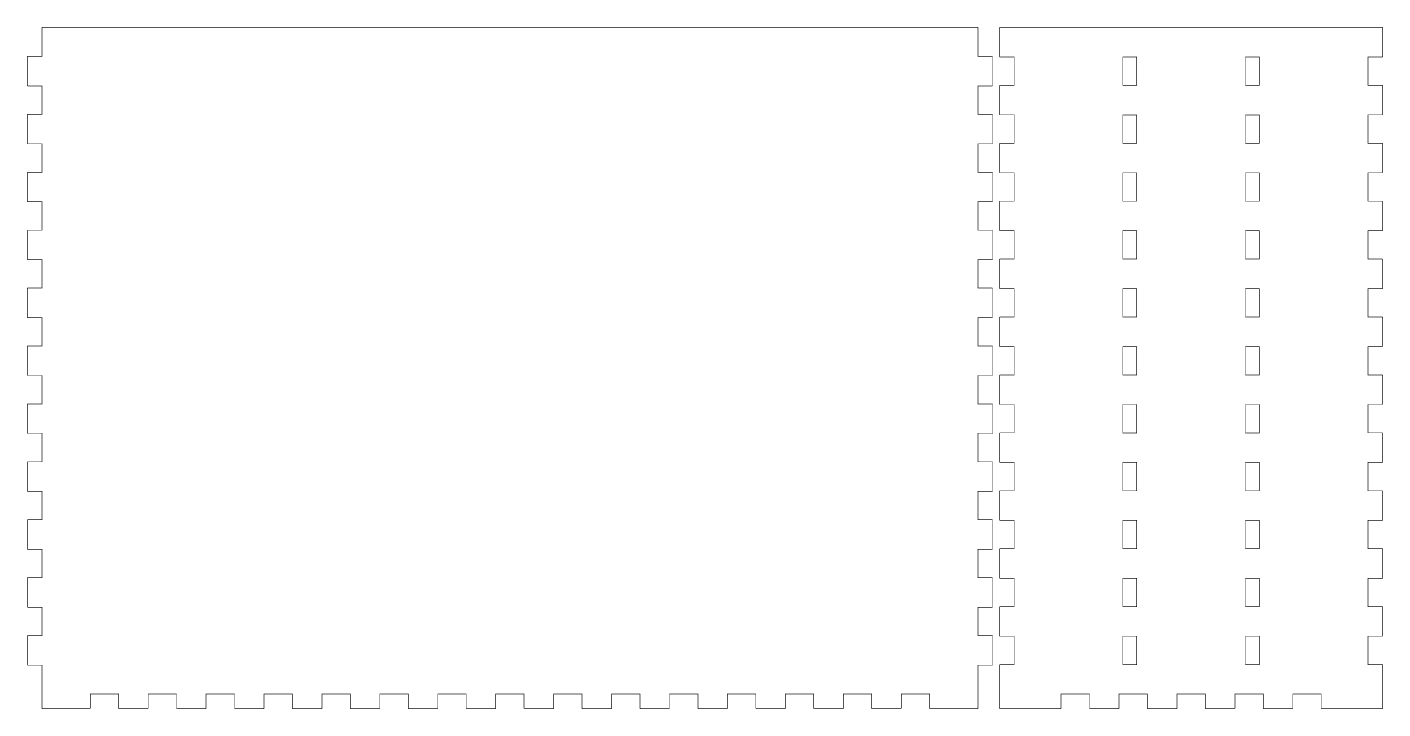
# Model space of a CAD drawing. Extents: x 1 to 670, y 1 to 950.
# Drawn here: x 1.2 to 469.3, y 1.4 to 236.9 of the extents above; entities that cross this region are included whole.
import ezdxf

# ---------------------------------------------------------------- set-up
doc = ezdxf.new("R2010")
doc.units = 0
doc.layers.get('0').update_dxf_attribs({"linetype": 'CONTINUOUS'})

msp = doc.modelspace()

# ---------------------------------------------------------------- linework, layer by layer
at = {"color": 0, "const_width": 0.2}
for points in [[(6.36379, 236.752), (6.34587, 236.752), (6.29211, 236.723), (6.26318, 236.67), (6.26318, 236.652)], [(6.26318, 236.652), (6.26318, 226.652)], [(329.364, 236.752), (6.36379, 236.752)], [(329.464, 236.652), (329.464, 236.67), (329.434, 236.723), (329.38, 236.752), (329.364, 236.752)], [(329.464, 226.652), (329.464, 236.652)], [(342.054, 236.752), (337.054, 236.752), (337.036, 236.752), (336.983, 236.723), (336.954, 236.67), (336.954, 236.652)], [(336.954, 236.652), (336.954, 226.652)], [(464.054, 236.752), (342.054, 236.752)], [(469.053, 236.752), (464.054, 236.752)], [(469.156, 236.652), (469.156, 236.67), (469.124, 236.723), (469.071, 236.752), (469.053, 236.752)], [(469.156, 226.652), (469.156, 236.652)], [(6.36379, 226.752), (1.36426, 226.752), (1.34634, 226.752), (1.2926, 226.723), (1.26366, 226.669), (1.26366, 226.652)], [(1.26366, 226.652), (1.26366, 216.651), (1.26366, 216.634), (1.2926, 216.581), (1.34634, 216.551), (1.36426, 216.551)], [(6.26318, 226.652), (6.26318, 226.669), (6.29211, 226.723), (6.34587, 226.752), (6.36379, 226.752)], [(334.363, 226.752), (329.364, 226.752), (329.38, 226.752), (329.434, 226.723), (329.464, 226.669), (329.464, 226.652)], [(334.464, 216.651), (334.464, 226.652), (334.464, 226.669), (334.433, 226.723), (334.38, 226.752), (334.363, 226.752)], [(336.954, 226.652), (336.954, 226.635), (336.983, 226.581), (337.036, 226.551), (337.054, 226.551)], [(337.054, 226.551), (342.054, 226.551), (342.036, 226.551), (341.982, 226.581), (341.953, 226.635), (341.953, 226.652)], [(341.953, 226.652), (341.953, 216.651), (341.953, 216.669), (341.982, 216.723), (342.036, 216.752), (342.054, 216.752)], [(464.153, 216.651), (464.153, 226.652), (464.153, 226.635), (464.125, 226.581), (464.072, 226.551), (464.054, 226.551)], [(464.054, 226.551), (469.053, 226.551), (469.071, 226.551), (469.124, 226.581), (469.156, 226.635), (469.156, 226.652)], [(1.36426, 216.551), (6.36379, 216.551), (6.34587, 216.551), (6.29211, 216.581), (6.26318, 216.634), (6.26318, 216.651)], [(6.26318, 216.651), (6.26318, 206.651)], [(329.464, 216.651), (329.464, 216.634), (329.434, 216.581), (329.38, 216.551), (329.364, 216.551)], [(329.364, 216.551), (334.363, 216.551), (334.38, 216.551), (334.433, 216.581), (334.464, 216.634), (334.464, 216.651)], [(329.464, 206.651), (329.464, 216.651)], [(342.054, 216.752), (337.054, 216.752), (337.036, 216.752), (336.983, 216.723), (336.954, 216.669), (336.954, 216.651)], [(336.954, 216.651), (336.954, 206.651)], [(469.053, 216.752), (464.054, 216.752), (464.072, 216.752), (464.125, 216.723), (464.153, 216.669), (464.153, 216.651)], [(469.156, 216.651), (469.156, 216.669), (469.124, 216.723), (469.071, 216.752), (469.053, 216.752)], [(469.156, 206.651), (469.156, 216.651)], [(6.36379, 206.751), (1.36426, 206.751), (1.34634, 206.751), (1.2926, 206.722), (1.26366, 206.669), (1.26366, 206.651)], [(1.26366, 206.651), (1.26366, 196.65), (1.26366, 196.634), (1.2926, 196.58), (1.34634, 196.549), (1.36426, 196.549)], [(6.26318, 206.651), (6.26318, 206.669), (6.29211, 206.722), (6.34587, 206.751), (6.36379, 206.751)], [(334.363, 206.751), (329.364, 206.751), (329.38, 206.751), (329.434, 206.722), (329.464, 206.669), (329.464, 206.651)], [(334.464, 196.65), (334.464, 206.651), (334.464, 206.669), (334.433, 206.722), (334.38, 206.751), (334.363, 206.751)], [(336.954, 206.651), (336.954, 206.634), (336.983, 206.58), (337.036, 206.55), (337.054, 206.55)], [(337.054, 206.55), (342.054, 206.55), (342.036, 206.55), (341.982, 206.58), (341.953, 206.634), (341.953, 206.651)], [(341.953, 206.651), (341.953, 196.65), (341.953, 196.668), (341.982, 196.722), (342.036, 196.751), (342.054, 196.751)], [(464.153, 196.65), (464.153, 206.651), (464.153, 206.634), (464.125, 206.58), (464.072, 206.55), (464.054, 206.55)], [(464.054, 206.55), (469.053, 206.55), (469.071, 206.55), (469.124, 206.58), (469.156, 206.634), (469.156, 206.651)], [(1.36426, 196.549), (6.36379, 196.549), (6.34587, 196.549), (6.29211, 196.58), (6.26318, 196.634), (6.26318, 196.65)], [(6.26318, 196.65), (6.26318, 186.65)], [(329.464, 196.65), (329.464, 196.634), (329.434, 196.58), (329.38, 196.549), (329.364, 196.549)], [(329.364, 196.549), (334.363, 196.549), (334.38, 196.549), (334.433, 196.58), (334.464, 196.634), (334.464, 196.65)], [(329.464, 186.65), (329.464, 196.65)], [(342.054, 196.751), (337.054, 196.751), (337.036, 196.751), (336.983, 196.722), (336.954, 196.668), (336.954, 196.65)], [(336.954, 196.65), (336.954, 186.65)], [(469.053, 196.751), (464.054, 196.751), (464.072, 196.751), (464.125, 196.722), (464.153, 196.668), (464.153, 196.65)], [(469.156, 196.65), (469.156, 196.668), (469.124, 196.722), (469.071, 196.751), (469.053, 196.751)], [(469.156, 186.65), (469.156, 196.65)], [(6.36379, 186.75), (1.36426, 186.75), (1.34634, 186.75), (1.2926, 186.721), (1.26366, 186.668), (1.26366, 186.65)], [(1.26366, 186.65), (1.26366, 176.649), (1.26366, 176.633), (1.2926, 176.579), (1.34634, 176.549), (1.36426, 176.549)], [(6.26318, 186.65), (6.26318, 186.668), (6.29211, 186.721), (6.34587, 186.75), (6.36379, 186.75)], [(334.363, 186.75), (329.364, 186.75), (329.38, 186.75), (329.434, 186.721), (329.464, 186.668), (329.464, 186.65)], [(334.464, 176.649), (334.464, 186.65), (334.464, 186.668), (334.433, 186.721), (334.38, 186.75), (334.363, 186.75)], [(336.954, 186.65), (336.954, 186.633), (336.983, 186.58), (337.036, 186.549), (337.054, 186.549)], [(337.054, 186.549), (342.054, 186.549), (342.036, 186.549), (341.982, 186.58), (341.953, 186.633), (341.953, 186.65)], [(341.953, 186.65), (341.953, 176.649), (341.953, 176.667), (341.982, 176.721), (342.036, 176.75), (342.054, 176.75)], [(464.153, 176.649), (464.153, 186.65), (464.153, 186.633), (464.125, 186.58), (464.072, 186.549), (464.054, 186.549)], [(464.054, 186.549), (469.053, 186.549), (469.071, 186.549), (469.124, 186.58), (469.156, 186.633), (469.156, 186.65)], [(1.36426, 176.549), (6.36379, 176.549), (6.34587, 176.549), (6.29211, 176.579), (6.26318, 176.633), (6.26318, 176.649)], [(6.26318, 176.649), (6.26318, 166.649)], [(329.464, 176.649), (329.464, 176.633), (329.434, 176.579), (329.38, 176.549), (329.364, 176.549)], [(329.364, 176.549), (334.363, 176.549), (334.38, 176.549), (334.433, 176.579), (334.464, 176.633), (334.464, 176.649)], [(329.464, 166.649), (329.464, 176.649)], [(342.054, 176.75), (337.054, 176.75), (337.036, 176.75), (336.983, 176.721), (336.954, 176.667), (336.954, 176.649)], [(336.954, 176.649), (336.954, 166.649)], [(469.053, 176.75), (464.054, 176.75), (464.072, 176.75), (464.125, 176.721), (464.153, 176.667), (464.153, 176.649)], [(469.156, 176.649), (469.156, 176.667), (469.124, 176.721), (469.071, 176.75), (469.053, 176.75)], [(469.156, 166.649), (469.156, 176.649)], [(6.36379, 166.75), (1.36426, 166.75), (1.34634, 166.75), (1.2926, 166.721), (1.26366, 166.667), (1.26366, 166.649)], [(1.26366, 166.649), (1.26366, 156.649), (1.26366, 156.632), (1.2926, 156.578), (1.34634, 156.548), (1.36426, 156.548)], [(6.26318, 166.649), (6.26318, 166.667), (6.29211, 166.721), (6.34587, 166.75), (6.36379, 166.75)], [(334.363, 166.75), (329.364, 166.75), (329.38, 166.75), (329.434, 166.721), (329.464, 166.667), (329.464, 166.649)], [(334.464, 156.649), (334.464, 166.649), (334.464, 166.667), (334.433, 166.721), (334.38, 166.75), (334.363, 166.75)], [(336.954, 166.649), (336.954, 166.632), (336.983, 166.578), (337.036, 166.548), (337.054, 166.548)], [(337.054, 166.548), (342.054, 166.548), (342.036, 166.548), (341.982, 166.578), (341.953, 166.632), (341.953, 166.649)], [(341.953, 166.649), (341.953, 156.649), (341.953, 156.666), (341.982, 156.72), (342.036, 156.749), (342.054, 156.749)], [(464.153, 156.649), (464.153, 166.649), (464.153, 166.632), (464.125, 166.578), (464.072, 166.548), (464.054, 166.548)], [(464.054, 166.548), (469.053, 166.548), (469.071, 166.548), (469.124, 166.578), (469.156, 166.632), (469.156, 166.649)], [(1.36426, 156.548), (6.36379, 156.548), (6.34587, 156.548), (6.29211, 156.578), (6.26318, 156.632), (6.26318, 156.649)], [(6.26318, 156.649), (6.26318, 146.648)], [(329.464, 156.649), (329.464, 156.632), (329.434, 156.578), (329.38, 156.548), (329.364, 156.548)], [(329.364, 156.548), (334.363, 156.548), (334.38, 156.548), (334.433, 156.578), (334.464, 156.632), (334.464, 156.649)], [(329.464, 146.648), (329.464, 156.649)], [(342.054, 156.749), (337.054, 156.749), (337.036, 156.749), (336.983, 156.72), (336.954, 156.666), (336.954, 156.649)], [(336.954, 156.649), (336.954, 146.648)], [(469.053, 156.749), (464.054, 156.749), (464.072, 156.749), (464.125, 156.72), (464.153, 156.666), (464.153, 156.649)], [(469.156, 156.649), (469.156, 156.666), (469.124, 156.72), (469.071, 156.749), (469.053, 156.749)], [(469.156, 146.648), (469.156, 156.649)], [(6.36379, 146.749), (1.36426, 146.749), (1.34634, 146.749), (1.2926, 146.72), (1.26366, 146.666), (1.26366, 146.648)], [(1.26366, 146.648), (1.26366, 136.648), (1.26366, 136.631), (1.2926, 136.577), (1.34634, 136.547), (1.36426, 136.547)], [(6.26318, 146.648), (6.26318, 146.666), (6.29211, 146.72), (6.34587, 146.749), (6.36379, 146.749)], [(334.363, 146.749), (329.364, 146.749), (329.38, 146.749), (329.434, 146.72), (329.464, 146.666), (329.464, 146.648)], [(334.464, 136.648), (334.464, 146.648), (334.464, 146.666), (334.433, 146.72), (334.38, 146.749), (334.363, 146.749)], [(336.954, 146.648), (336.954, 146.631), (336.983, 146.578), (337.036, 146.547), (337.054, 146.547)], [(337.054, 146.547), (342.054, 146.547), (342.036, 146.547), (341.982, 146.578), (341.953, 146.631), (341.953, 146.648)], [(341.953, 146.648), (341.953, 136.648), (341.953, 136.665), (341.982, 136.719), (342.036, 136.748), (342.054, 136.748)], [(464.153, 136.648), (464.153, 146.648), (464.153, 146.631), (464.125, 146.578), (464.072, 146.547), (464.054, 146.547)], [(464.054, 146.547), (469.053, 146.547), (469.071, 146.547), (469.124, 146.578), (469.156, 146.631), (469.156, 146.648)], [(1.36426, 136.547), (6.36379, 136.547), (6.34587, 136.547), (6.29211, 136.577), (6.26318, 136.631), (6.26318, 136.648)], [(6.26318, 136.648), (6.26318, 126.647)], [(329.464, 136.648), (329.464, 136.631), (329.434, 136.577), (329.38, 136.547), (329.364, 136.547)], [(329.364, 136.547), (334.363, 136.547), (334.38, 136.547), (334.433, 136.577), (334.464, 136.631), (334.464, 136.648)], [(329.464, 126.647), (329.464, 136.648)], [(342.054, 136.748), (337.054, 136.748), (337.036, 136.748), (336.983, 136.719), (336.954, 136.665), (336.954, 136.648)], [(336.954, 136.648), (336.954, 126.647)], [(469.053, 136.748), (464.054, 136.748), (464.072, 136.748), (464.125, 136.719), (464.153, 136.665), (464.153, 136.648)], [(469.156, 136.648), (469.156, 136.665), (469.124, 136.719), (469.071, 136.748), (469.053, 136.748)], [(469.156, 126.647), (469.156, 136.648)], [(6.36379, 126.748), (1.36426, 126.748), (1.34634, 126.748), (1.2926, 126.719), (1.26366, 126.665), (1.26366, 126.647)], [(1.26366, 126.647), (1.26366, 116.647), (1.26366, 116.63), (1.2926, 116.576), (1.34634, 116.546), (1.36426, 116.546)], [(6.26318, 126.647), (6.26318, 126.665), (6.29211, 126.719), (6.34587, 126.748), (6.36379, 126.748)], [(334.363, 126.748), (329.364, 126.748), (329.38, 126.748), (329.434, 126.719), (329.464, 126.665), (329.464, 126.647)], [(334.464, 116.647), (334.464, 126.647), (334.464, 126.665), (334.433, 126.719), (334.38, 126.748), (334.363, 126.748)], [(336.954, 126.647), (336.954, 126.631), (336.983, 126.577), (337.036, 126.547), (337.054, 126.547)], [(337.054, 126.547), (342.054, 126.547), (342.036, 126.547), (341.982, 126.577), (341.953, 126.631), (341.953, 126.647)], [(341.953, 126.647), (341.953, 116.647), (341.953, 116.665), (341.982, 116.718), (342.036, 116.748), (342.054, 116.748)], [(464.153, 116.647), (464.153, 126.647), (464.153, 126.631), (464.125, 126.577), (464.072, 126.547), (464.054, 126.547)], [(464.054, 126.547), (469.053, 126.547), (469.071, 126.547), (469.124, 126.577), (469.156, 126.631), (469.156, 126.647)], [(1.36426, 116.546), (6.36379, 116.546), (6.34587, 116.546), (6.29211, 116.576), (6.26318, 116.63), (6.26318, 116.647)], [(6.26318, 116.647), (6.26318, 106.646)], [(329.464, 116.647), (329.464, 116.63), (329.434, 116.576), (329.38, 116.546), (329.364, 116.546)], [(329.364, 116.546), (334.363, 116.546), (334.38, 116.546), (334.433, 116.576), (334.464, 116.63), (334.464, 116.647)], [(329.464, 106.646), (329.464, 116.647)], [(342.054, 116.748), (337.054, 116.748), (337.036, 116.748), (336.983, 116.718), (336.954, 116.665), (336.954, 116.647)], [(336.954, 116.647), (336.954, 106.646)], [(469.053, 116.748), (464.054, 116.748), (464.072, 116.748), (464.125, 116.718), (464.153, 116.665), (464.153, 116.647)], [(469.156, 116.647), (469.156, 116.665), (469.124, 116.718), (469.071, 116.748), (469.053, 116.748)], [(469.156, 106.646), (469.156, 116.647)], [(6.36379, 106.747), (1.36426, 106.747), (1.34634, 106.747), (1.2926, 106.718), (1.26366, 106.664), (1.26366, 106.646)], [(1.26366, 106.646), (1.26366, 96.6459), (1.26366, 96.6294), (1.2926, 96.5757), (1.34634, 96.5454), (1.36426, 96.5454)], [(6.26318, 106.646), (6.26318, 106.664), (6.29211, 106.718), (6.34587, 106.747), (6.36379, 106.747)], [(334.363, 106.747), (329.364, 106.747), (329.38, 106.747), (329.434, 106.718), (329.464, 106.664), (329.464, 106.646)], [(334.464, 96.6459), (334.464, 106.646), (334.464, 106.664), (334.433, 106.718), (334.38, 106.747), (334.363, 106.747)], [(336.954, 106.646), (336.954, 106.63), (336.983, 106.576), (337.036, 106.546), (337.054, 106.546)], [(337.054, 106.546), (342.054, 106.546), (342.036, 106.546), (341.982, 106.576), (341.953, 106.63), (341.953, 106.646)], [(341.953, 106.646), (341.953, 96.6459), (341.953, 96.6639), (341.982, 96.7176), (342.036, 96.7465), (342.054, 96.7465)], [(464.153, 96.6459), (464.153, 106.646), (464.153, 106.63), (464.125, 106.576), (464.072, 106.546), (464.054, 106.546)], [(464.054, 106.546), (469.053, 106.546), (469.071, 106.546), (469.124, 106.576), (469.156, 106.63), (469.156, 106.646)], [(1.36426, 96.5454), (6.36379, 96.5454), (6.34587, 96.5454), (6.29211, 96.5757), (6.26318, 96.6294), (6.26318, 96.6459)], [(6.26318, 96.6459), (6.26318, 86.6454)], [(329.464, 96.6459), (329.464, 96.6294), (329.434, 96.5757), (329.38, 96.5454), (329.364, 96.5454)], [(329.364, 96.5454), (334.363, 96.5454), (334.38, 96.5454), (334.433, 96.5757), (334.464, 96.6294), (334.464, 96.6459)], [(329.464, 86.6454), (329.464, 96.6459)], [(342.054, 96.7465), (337.054, 96.7465), (337.036, 96.7465), (336.983, 96.7176), (336.954, 96.6639), (336.954, 96.6459)], [(336.954, 96.6459), (336.954, 86.6454)], [(469.053, 96.7465), (464.054, 96.7465), (464.072, 96.7465), (464.125, 96.7176), (464.153, 96.6639), (464.153, 96.6459)], [(469.156, 96.6459), (469.156, 96.6639), (469.124, 96.7176), (469.071, 96.7465), (469.053, 96.7465)], [(469.156, 86.6454), (469.156, 96.6459)], [(6.36379, 86.7463), (1.36426, 86.7463), (1.34634, 86.7463), (1.2926, 86.7174), (1.26366, 86.6634), (1.26366, 86.6454)], [(1.26366, 86.6454), (1.26366, 76.6452), (1.26366, 76.6286), (1.2926, 76.575), (1.34634, 76.5447), (1.36426, 76.5447)], [(6.26318, 86.6454), (6.26318, 86.6634), (6.29211, 86.7174), (6.34587, 86.7463), (6.36379, 86.7463)], [(334.363, 86.7463), (329.364, 86.7463), (329.38, 86.7463), (329.434, 86.7174), (329.464, 86.6634), (329.464, 86.6454)], [(334.464, 76.6452), (334.464, 86.6454), (334.464, 86.6634), (334.433, 86.7174), (334.38, 86.7463), (334.363, 86.7463)], [(336.954, 86.6454), (336.954, 86.6292), (336.983, 86.5752), (337.036, 86.5449), (337.054, 86.5449)], [(337.054, 86.5449), (342.054, 86.5449), (342.036, 86.5449), (341.982, 86.5752), (341.953, 86.6292), (341.953, 86.6454)], [(341.953, 86.6454), (341.953, 76.6452), (341.953, 76.6632), (341.982, 76.7168), (342.036, 76.7457), (342.054, 76.7457)], [(464.153, 76.6452), (464.153, 86.6454), (464.153, 86.6292), (464.125, 86.5752), (464.072, 86.5449), (464.054, 86.5449)], [(464.054, 86.5449), (469.053, 86.5449), (469.071, 86.5449), (469.124, 86.5752), (469.156, 86.6292), (469.156, 86.6454)], [(1.36426, 76.5447), (6.36379, 76.5447), (6.34587, 76.5447), (6.29211, 76.575), (6.26318, 76.6286), (6.26318, 76.6452)], [(6.26318, 76.6452), (6.26318, 66.6447)], [(329.464, 76.6452), (329.464, 76.6286), (329.434, 76.575), (329.38, 76.5447), (329.364, 76.5447)], [(329.364, 76.5447), (334.363, 76.5447), (334.38, 76.5447), (334.433, 76.575), (334.464, 76.6286), (334.464, 76.6452)], [(329.464, 66.6447), (329.464, 76.6452)], [(342.054, 76.7457), (337.054, 76.7457), (337.036, 76.7457), (336.983, 76.7168), (336.954, 76.6632), (336.954, 76.6452)], [(336.954, 76.6452), (336.954, 66.6447)], [(469.053, 76.7457), (464.054, 76.7457), (464.072, 76.7457), (464.125, 76.7168), (464.153, 76.6632), (464.153, 76.6452)], [(469.156, 76.6452), (469.156, 76.6632), (469.124, 76.7168), (469.071, 76.7457), (469.053, 76.7457)], [(469.156, 66.6447), (469.156, 76.6452)], [(6.36379, 66.7452), (1.36426, 66.7452), (1.34634, 66.7452), (1.2926, 66.7163), (1.26366, 66.6627), (1.26366, 66.6447)], [(1.26366, 66.6447), (1.26366, 56.6441), (1.26366, 56.6279), (1.2926, 56.5739), (1.34634, 56.5436), (1.36426, 56.5436)], [(6.26318, 66.6447), (6.26318, 66.6627), (6.29211, 66.7163), (6.34587, 66.7452), (6.36379, 66.7452)], [(334.363, 66.7452), (329.364, 66.7452), (329.38, 66.7452), (329.434, 66.7163), (329.464, 66.6627), (329.464, 66.6447)], [(334.464, 56.6441), (334.464, 66.6447), (334.464, 66.6627), (334.433, 66.7163), (334.38, 66.7452), (334.363, 66.7452)], [(336.954, 66.6447), (336.954, 66.6281), (336.983, 66.5745), (337.036, 66.5441), (337.054, 66.5441)], [(337.054, 66.5441), (342.054, 66.5441), (342.036, 66.5441), (341.982, 66.5745), (341.953, 66.6281), (341.953, 66.6447)], [(341.953, 66.6447), (341.953, 56.6441), (341.953, 56.6621), (341.982, 56.7161), (342.036, 56.745), (342.054, 56.745)], [(464.153, 56.6441), (464.153, 66.6447), (464.153, 66.6281), (464.125, 66.5745), (464.072, 66.5441), (464.054, 66.5441)], [(464.054, 66.5441), (469.053, 66.5441), (469.071, 66.5441), (469.124, 66.5745), (469.156, 66.6281), (469.156, 66.6447)], [(1.36426, 56.5436), (6.36379, 56.5436), (6.34587, 56.5436), (6.29211, 56.5739), (6.26318, 56.6279), (6.26318, 56.6441)], [(6.26318, 56.6441), (6.26318, 46.6439)], [(329.464, 56.6441), (329.464, 56.6279), (329.434, 56.5739), (329.38, 56.5436), (329.364, 56.5436)], [(329.364, 56.5436), (334.363, 56.5436), (334.38, 56.5436), (334.433, 56.5739), (334.464, 56.6279), (334.464, 56.6441)], [(329.464, 46.6439), (329.464, 56.6441)], [(342.054, 56.745), (337.054, 56.745), (337.036, 56.745), (336.983, 56.7161), (336.954, 56.6621), (336.954, 56.6441)], [(336.954, 56.6441), (336.954, 46.6439)], [(469.053, 56.745), (464.054, 56.745), (464.072, 56.745), (464.125, 56.7161), (464.153, 56.6621), (464.153, 56.6441)], [(469.156, 56.6441), (469.156, 56.6621), (469.124, 56.7161), (469.071, 56.745), (469.053, 56.745)], [(469.156, 46.6439), (469.156, 56.6441)], [(6.36379, 46.7445), (1.36426, 46.7445), (1.34634, 46.7445), (1.2926, 46.7155), (1.26366, 46.6619), (1.26366, 46.6439)], [(6.26318, 46.6439), (6.26318, 46.6619), (6.29211, 46.7155), (6.34587, 46.7445), (6.36379, 46.7445)], [(334.363, 46.7445), (329.364, 46.7445), (329.38, 46.7445), (329.434, 46.7155), (329.464, 46.6619), (329.464, 46.6439)], [(334.464, 36.6434), (334.464, 46.6439), (334.464, 46.6619), (334.433, 46.7155), (334.38, 46.7445), (334.363, 46.7445)], [(1.26366, 46.6439), (1.26366, 36.6434), (1.26366, 36.6268), (1.2926, 36.5732), (1.34634, 36.5428), (1.36426, 36.5428)], [(336.954, 46.6439), (336.954, 46.6273), (336.983, 46.5737), (337.036, 46.5434), (337.054, 46.5434)], [(337.054, 46.5434), (342.054, 46.5434), (342.036, 46.5434), (341.982, 46.5737), (341.953, 46.6273), (341.953, 46.6439)], [(341.953, 46.6439), (341.953, 36.6434), (341.953, 36.6614), (341.982, 36.715), (342.036, 36.7439), (342.054, 36.7439)], [(464.153, 36.6434), (464.153, 46.6439), (464.153, 46.6273), (464.125, 46.5737), (464.072, 46.5434), (464.054, 46.5434)], [(464.054, 46.5434), (469.053, 46.5434), (469.071, 46.5434), (469.124, 46.5737), (469.156, 46.6273), (469.156, 46.6439)], [(1.36426, 36.5428), (6.36379, 36.5428), (6.34587, 36.5428), (6.29211, 36.5732), (6.26318, 36.6268), (6.26318, 36.6434)], [(6.26318, 36.6434), (6.26318, 26.643)], [(329.464, 36.6434), (329.464, 36.6268), (329.434, 36.5732), (329.38, 36.5428), (329.364, 36.5428)], [(329.364, 36.5428), (334.363, 36.5428), (334.38, 36.5428), (334.433, 36.5732), (334.464, 36.6268), (334.464, 36.6434)], [(329.464, 26.643), (329.464, 36.6434)], [(342.054, 36.7439), (337.054, 36.7439), (337.036, 36.7439), (336.983, 36.715), (336.954, 36.6614), (336.954, 36.6434)], [(336.954, 36.6434), (336.954, 26.643)], [(469.053, 36.7439), (464.054, 36.7439), (464.072, 36.7439), (464.125, 36.715), (464.153, 36.6614), (464.153, 36.6434)], [(469.156, 36.6434), (469.156, 36.6614), (469.124, 36.715), (469.071, 36.7439), (469.053, 36.7439)], [(469.156, 26.643), (469.156, 36.6434)], [(6.36379, 26.7436), (1.36426, 26.7436), (1.34634, 26.7436), (1.2926, 26.7147), (1.26366, 26.6609), (1.26366, 26.643)], [(1.26366, 26.643), (1.26366, 16.6426), (1.26366, 16.626), (1.2926, 16.5723), (1.34634, 16.542), (1.36426, 16.542)], [(6.26318, 26.643), (6.26318, 26.6609), (6.29211, 26.7147), (6.34587, 26.7436), (6.36379, 26.7436)], [(334.363, 26.7436), (329.364, 26.7436), (329.38, 26.7436), (329.434, 26.7147), (329.464, 26.6609), (329.464, 26.643)], [(334.464, 16.6426), (334.464, 26.643), (334.464, 26.6609), (334.433, 26.7147), (334.38, 26.7436), (334.363, 26.7436)], [(336.954, 26.643), (336.954, 26.6265), (336.983, 26.5727), (337.036, 26.5424), (337.054, 26.5424)], [(337.054, 26.5424), (342.054, 26.5424), (342.036, 26.5424), (341.982, 26.5727), (341.953, 26.6265), (341.953, 26.643)], [(341.953, 26.643), (341.953, 16.6426), (341.953, 16.6605), (341.982, 16.7142), (342.036, 16.7432), (342.054, 16.7432)], [(464.153, 16.6426), (464.153, 26.643), (464.153, 26.6265), (464.125, 26.5727), (464.072, 26.5424), (464.054, 26.5424)], [(464.054, 26.5424), (469.053, 26.5424), (469.071, 26.5424), (469.124, 26.5727), (469.156, 26.6265), (469.156, 26.643)], [(1.36426, 16.542), (6.36379, 16.542), (6.34587, 16.542), (6.29211, 16.5723), (6.26318, 16.626), (6.26318, 16.6426)], [(6.26318, 16.6426), (6.26318, 6.64214)], [(329.464, 16.6426), (329.464, 16.626), (329.434, 16.5723), (329.38, 16.542), (329.364, 16.542)], [(329.364, 16.542), (334.363, 16.542), (334.38, 16.542), (334.433, 16.5723), (334.464, 16.626), (334.464, 16.6426)], [(329.464, 6.64214), (329.464, 16.6426)], [(342.054, 16.7432), (337.054, 16.7432), (337.036, 16.7432), (336.983, 16.7142), (336.954, 16.6605), (336.954, 16.6426)], [(336.954, 16.6426), (336.954, 6.64214)], [(469.053, 16.7432), (464.054, 16.7432), (464.072, 16.7432), (464.125, 16.7142), (464.153, 16.6605), (464.153, 16.6426)], [(469.156, 16.6426), (469.156, 16.6605), (469.124, 16.7142), (469.071, 16.7432), (469.053, 16.7432)], [(469.156, 6.64214), (469.156, 16.6426)], [(6.26318, 6.64214), (6.26318, 1.64262), (6.26318, 1.62609), (6.29211, 1.57234), (6.34587, 1.54202), (6.36379, 1.54202)], [(22.9512, 1.64262), (22.9512, 6.64214), (22.9512, 6.62563), (22.9209, 6.57186), (22.8672, 6.54156), (22.8506, 6.54156)], [(22.8506, 6.54156), (32.8511, 6.54156), (32.8331, 6.54156), (32.7794, 6.57186), (32.7504, 6.62563), (32.7504, 6.64214)], [(32.7504, 6.64214), (32.7504, 1.64262), (32.7504, 1.62609), (32.7794, 1.57234), (32.8331, 1.54202), (32.8511, 1.54202)], [(42.9521, 1.64262), (42.9521, 6.64214), (42.9521, 6.62563), (42.9218, 6.57186), (42.8681, 6.54156), (42.8516, 6.54156)], [(42.8516, 6.54156), (52.8518, 6.54156), (52.8341, 6.54156), (52.7801, 6.57186), (52.7512, 6.62563), (52.7512, 6.64214)], [(52.7512, 6.64214), (52.7512, 1.64262), (52.7512, 1.62609), (52.7801, 1.57234), (52.8341, 1.54202), (52.8518, 1.54202)], [(62.9528, 1.64262), (62.9528, 6.64214), (62.9528, 6.62563), (62.9225, 6.57186), (62.8689, 6.54156), (62.8523, 6.54156)], [(62.8523, 6.54156), (72.8528, 6.54156), (72.8349, 6.54156), (72.7812, 6.57186), (72.7523, 6.62563), (72.7523, 6.64214)], [(72.7523, 6.64214), (72.7523, 1.64262), (72.7523, 1.62609), (72.7812, 1.57234), (72.8349, 1.54202), (72.8528, 1.54202)], [(82.9539, 1.64262), (82.9539, 6.64214), (82.9539, 6.62563), (82.9236, 6.57186), (82.8696, 6.54156), (82.853, 6.54156)], [(82.853, 6.54156), (92.8536, 6.54156), (92.8356, 6.54156), (92.782, 6.57186), (92.753, 6.62563), (92.753, 6.64214)], [(92.753, 6.64214), (92.753, 1.64262), (92.753, 1.62609), (92.782, 1.57234), (92.8356, 1.54202), (92.8536, 1.54202)], [(102.955, 1.64262), (102.955, 6.64214), (102.955, 6.62563), (102.924, 6.57186), (102.871, 6.54156), (102.854, 6.54156)], [(102.854, 6.54156), (112.854, 6.54156), (112.837, 6.54156), (112.783, 6.57186), (112.754, 6.62563), (112.754, 6.64214)], [(112.754, 6.64214), (112.754, 1.64262), (112.754, 1.62609), (112.783, 1.57234), (112.837, 1.54202), (112.854, 1.54202)], [(122.955, 1.64262), (122.955, 6.64214), (122.955, 6.62563), (122.925, 6.57186), (122.871, 6.54156), (122.855, 6.54156)], [(122.855, 6.54156), (132.855, 6.54156), (132.837, 6.54156), (132.784, 6.57186), (132.755, 6.62563), (132.755, 6.64214)], [(132.755, 6.64214), (132.755, 1.64262), (132.755, 1.62609), (132.784, 1.57234), (132.837, 1.54202), (132.855, 1.54202)], [(142.956, 1.64262), (142.956, 6.64214), (142.956, 6.62563), (142.926, 6.57186), (142.872, 6.54156), (142.856, 6.54156)], [(142.856, 6.54156), (152.856, 6.54156), (152.838, 6.54156), (152.785, 6.57186), (152.756, 6.62563), (152.756, 6.64214)], [(152.756, 6.64214), (152.756, 1.64262), (152.756, 1.62609), (152.785, 1.57234), (152.838, 1.54202), (152.856, 1.54202)], [(162.957, 1.64262), (162.957, 6.64214), (162.957, 6.62563), (162.927, 6.57186), (162.873, 6.54156), (162.857, 6.54156)], [(162.857, 6.54156), (172.857, 6.54156), (172.839, 6.54156), (172.785, 6.57186), (172.756, 6.62563), (172.756, 6.64214)], [(172.756, 6.64214), (172.756, 1.64262), (172.756, 1.62609), (172.785, 1.57234), (172.839, 1.54202), (172.857, 1.54202)], [(182.958, 1.64262), (182.958, 6.64214), (182.958, 6.62563), (182.928, 6.57186), (182.874, 6.54156), (182.857, 6.54156)], [(182.857, 6.54156), (192.858, 6.54156), (192.84, 6.54156), (192.786, 6.57186), (192.757, 6.62563), (192.757, 6.64214)], [(192.757, 6.64214), (192.757, 1.64262), (192.757, 1.62609), (192.786, 1.57234), (192.84, 1.54202), (192.858, 1.54202)], [(202.959, 1.64262), (202.959, 6.64214), (202.959, 6.62563), (202.928, 6.57186), (202.875, 6.54156), (202.858, 6.54156)], [(202.858, 6.54156), (212.859, 6.54156), (212.841, 6.54156), (212.787, 6.57186), (212.758, 6.62563), (212.758, 6.64214)], [(212.758, 6.64214), (212.758, 1.64262), (212.758, 1.62609), (212.787, 1.57234), (212.841, 1.54202), (212.859, 1.54202)], [(222.96, 1.64262), (222.96, 6.64214), (222.96, 6.62563), (222.929, 6.57186), (222.875, 6.54156), (222.859, 6.54156)], [(222.859, 6.54156), (232.859, 6.54156), (232.841, 6.54156), (232.788, 6.57186), (232.759, 6.62563), (232.759, 6.64214)], [(232.759, 6.64214), (232.759, 1.64262), (232.759, 1.62609), (232.788, 1.57234), (232.841, 1.54202), (232.859, 1.54202)], [(242.961, 1.64262), (242.961, 6.64214), (242.961, 6.62563), (242.93, 6.57186), (242.877, 6.54156), (242.86, 6.54156)], [(242.86, 6.54156), (252.861, 6.54156), (252.843, 6.54156), (252.789, 6.57186), (252.76, 6.62563), (252.76, 6.64214)], [(252.76, 6.64214), (252.76, 1.64262), (252.76, 1.62609), (252.789, 1.57234), (252.843, 1.54202), (252.861, 1.54202)], [(262.961, 1.64262), (262.961, 6.64214), (262.961, 6.62563), (262.931, 6.57186), (262.877, 6.54156), (262.861, 6.54156)], [(262.861, 6.54156), (272.861, 6.54156), (272.843, 6.54156), (272.79, 6.57186), (272.761, 6.62563), (272.761, 6.64214)], [(272.761, 6.64214), (272.761, 1.64262), (272.761, 1.62609), (272.79, 1.57234), (272.843, 1.54202), (272.861, 1.54202)], [(282.962, 1.64262), (282.962, 6.64214), (282.962, 6.62563), (282.932, 6.57186), (282.878, 6.54156), (282.862, 6.54156)], [(282.862, 6.54156), (292.862, 6.54156), (292.844, 6.54156), (292.79, 6.57186), (292.761, 6.62563), (292.761, 6.64214)], [(292.761, 6.64214), (292.761, 1.64262), (292.761, 1.62609), (292.79, 1.57234), (292.844, 1.54202), (292.862, 1.54202)], [(302.963, 1.64262), (302.963, 6.64214), (302.963, 6.62563), (302.933, 6.57186), (302.879, 6.54156), (302.863, 6.54156)], [(302.863, 6.54156), (312.863, 6.54156), (312.845, 6.54156), (312.791, 6.57186), (312.762, 6.62563), (312.762, 6.64214)], [(312.762, 6.64214), (312.762, 1.64262), (312.762, 1.62609), (312.791, 1.57234), (312.845, 1.54202), (312.863, 1.54202)], [(329.464, 1.64262), (329.464, 6.64214)], [(336.954, 6.64214), (336.954, 1.64262), (336.954, 1.62609), (336.983, 1.57234), (337.036, 1.54202), (337.054, 1.54202)], [(358.151, 1.64262), (358.151, 6.64214), (358.151, 6.62563), (358.119, 6.57186), (358.066, 6.54156), (358.052, 6.54156)], [(358.052, 6.54156), (368.05, 6.54156), (368.032, 6.54156), (367.979, 6.57186), (367.951, 6.62563), (367.951, 6.64214)], [(367.951, 6.64214), (367.951, 1.64262), (367.951, 1.62609), (367.979, 1.57234), (368.032, 1.54202), (368.05, 1.54202)], [(378.153, 1.64262), (378.153, 6.64214), (378.153, 6.62563), (378.121, 6.57186), (378.068, 6.54156), (378.051, 6.54156)], [(378.051, 6.54156), (388.052, 6.54156), (388.034, 6.54156), (387.981, 6.57186), (387.95, 6.62563), (387.95, 6.64214)], [(387.95, 6.64214), (387.95, 1.64262), (387.95, 1.62609), (387.981, 1.57234), (388.034, 1.54202), (388.052, 1.54202)], [(398.152, 1.64262), (398.152, 6.64214), (398.152, 6.62563), (398.124, 6.57186), (398.067, 6.54156), (398.053, 6.54156)], [(398.053, 6.54156), (408.051, 6.54156), (408.033, 6.54156), (407.98, 6.57186), (407.952, 6.62563), (407.952, 6.64214)], [(407.952, 6.64214), (407.952, 1.64262), (407.952, 1.62609), (407.98, 1.57234), (408.033, 1.54202), (408.051, 1.54202)], [(418.155, 1.64262), (418.155, 6.64214), (418.155, 6.62563), (418.123, 6.57186), (418.07, 6.54156), (418.052, 6.54156)], [(418.052, 6.54156), (428.054, 6.54156), (428.036, 6.54156), (427.983, 6.57186), (427.951, 6.62563), (427.951, 6.64214)], [(427.951, 6.64214), (427.951, 1.64262), (427.951, 1.62609), (427.983, 1.57234), (428.036, 1.54202), (428.054, 1.54202)], [(438.154, 1.64262), (438.154, 6.64214), (438.154, 6.62563), (438.125, 6.57186), (438.069, 6.54156), (438.055, 6.54156)], [(438.055, 6.54156), (448.052, 6.54156), (448.035, 6.54156), (447.982, 6.57186), (447.954, 6.62563), (447.954, 6.64214)], [(447.954, 6.64214), (447.954, 1.64262), (447.954, 1.62609), (447.982, 1.57234), (448.035, 1.54202), (448.052, 1.54202)], [(469.156, 1.64262), (469.156, 6.64214)], [(6.35, 1.54202), (22.8506, 1.54202)], [(22.8506, 1.54202), (22.8672, 1.54202), (22.9209, 1.57234), (22.9512, 1.62609), (22.9512, 1.64262)], [(32.8511, 1.54202), (42.8516, 1.54202)], [(42.8516, 1.54202), (42.8681, 1.54202), (42.9218, 1.57234), (42.9521, 1.62609), (42.9521, 1.64262)], [(52.8518, 1.54202), (62.8523, 1.54202)], [(62.8523, 1.54202), (62.8689, 1.54202), (62.9225, 1.57234), (62.9528, 1.62609), (62.9528, 1.64262)], [(72.8528, 1.54202), (82.853, 1.54202)], [(82.853, 1.54202), (82.8696, 1.54202), (82.9236, 1.57234), (82.9539, 1.62609), (82.9539, 1.64262)], [(92.8536, 1.54202), (102.854, 1.54202)], [(102.854, 1.54202), (102.871, 1.54202), (102.924, 1.57234), (102.955, 1.62609), (102.955, 1.64262)], [(112.854, 1.54202), (122.855, 1.54202)], [(122.855, 1.54202), (122.871, 1.54202), (122.925, 1.57234), (122.955, 1.62609), (122.955, 1.64262)], [(132.855, 1.54202), (142.856, 1.54202)], [(142.856, 1.54202), (142.872, 1.54202), (142.926, 1.57234), (142.956, 1.62609), (142.956, 1.64262)], [(152.856, 1.54202), (162.857, 1.54202)], [(162.857, 1.54202), (162.873, 1.54202), (162.927, 1.57234), (162.957, 1.62609), (162.957, 1.64262)], [(172.857, 1.54202), (182.857, 1.54202)], [(182.857, 1.54202), (182.874, 1.54202), (182.928, 1.57234), (182.958, 1.62609), (182.958, 1.64262)], [(192.858, 1.54202), (202.858, 1.54202)], [(202.858, 1.54202), (202.875, 1.54202), (202.928, 1.57234), (202.959, 1.62609), (202.959, 1.64262)], [(212.859, 1.54202), (222.859, 1.54202)], [(222.859, 1.54202), (222.875, 1.54202), (222.929, 1.57234), (222.96, 1.62609), (222.96, 1.64262)], [(232.859, 1.54202), (242.86, 1.54202)], [(242.86, 1.54202), (242.877, 1.54202), (242.93, 1.57234), (242.961, 1.62609), (242.961, 1.64262)], [(252.861, 1.54202), (262.861, 1.54202)], [(262.861, 1.54202), (262.877, 1.54202), (262.931, 1.57234), (262.961, 1.62609), (262.961, 1.64262)], [(272.861, 1.54202), (282.862, 1.54202)], [(282.862, 1.54202), (282.878, 1.54202), (282.932, 1.57234), (282.962, 1.62609), (282.962, 1.64262)], [(292.862, 1.54202), (302.863, 1.54202)], [(302.863, 1.54202), (302.879, 1.54202), (302.933, 1.57234), (302.963, 1.62609), (302.963, 1.64262)], [(312.863, 1.54202), (329.364, 1.54202)], [(329.364, 1.54202), (329.38, 1.54202), (329.434, 1.57234), (329.464, 1.62609), (329.464, 1.64262)], [(337.054, 1.54202), (342.054, 1.54202)], [(342.05, 1.54202), (358.052, 1.54202)], [(358.052, 1.54202), (358.066, 1.54202), (358.119, 1.57234), (358.151, 1.62609), (358.151, 1.64262)], [(368.05, 1.54202), (378.051, 1.54202)], [(378.051, 1.54202), (378.068, 1.54202), (378.121, 1.57234), (378.153, 1.62609), (378.153, 1.64262)], [(388.052, 1.54202), (398.053, 1.54202)], [(398.053, 1.54202), (398.067, 1.54202), (398.124, 1.57234), (398.152, 1.62609), (398.152, 1.64262)], [(408.051, 1.54202), (418.052, 1.54202)], [(418.052, 1.54202), (418.07, 1.54202), (418.123, 1.57234), (418.155, 1.62609), (418.155, 1.64262)], [(428.054, 1.54202), (438.055, 1.54202)], [(438.055, 1.54202), (438.069, 1.54202), (438.125, 1.57234), (438.154, 1.62609), (438.154, 1.64262)], [(448.052, 1.54202), (464.054, 1.54202)], [(464.054, 1.54202), (469.053, 1.54202), (469.071, 1.54202), (469.124, 1.57234), (469.156, 1.62609), (469.156, 1.64262)]]:
    msp.add_lwpolyline(points, dxfattribs=at)
at = {"color": 5, "const_width": 0.2}
for points in [[(379.483, 216.642), (379.483, 226.642), (379.483, 226.625), (379.455, 226.572), (379.398, 226.541), (379.384, 226.541)], [(379.384, 226.541), (384.383, 226.541), (384.366, 226.541), (384.313, 226.572), (384.281, 226.625), (384.281, 226.642)], [(384.281, 226.642), (384.281, 216.642)], [(421.816, 216.642), (421.816, 226.642), (421.816, 226.625), (421.788, 226.572), (421.732, 226.541), (421.718, 226.541)], [(421.718, 226.541), (426.716, 226.541), (426.699, 226.541), (426.646, 226.572), (426.614, 226.625), (426.614, 226.642)], [(426.614, 226.642), (426.614, 216.642)], [(384.383, 216.742), (379.384, 216.742), (379.398, 216.742), (379.455, 216.713), (379.483, 216.659), (379.483, 216.642)], [(384.284, 216.642), (384.284, 216.659), (384.313, 216.713), (384.366, 216.742), (384.383, 216.742)], [(426.716, 216.742), (421.718, 216.742), (421.732, 216.742), (421.788, 216.713), (421.816, 216.659), (421.816, 216.642)], [(426.618, 216.642), (426.618, 216.659), (426.646, 216.713), (426.699, 216.742), (426.716, 216.742)], [(379.483, 196.64), (379.483, 206.641), (379.483, 206.624), (379.455, 206.571), (379.398, 206.54), (379.384, 206.54)], [(379.384, 206.54), (384.383, 206.54), (384.366, 206.54), (384.313, 206.571), (384.281, 206.624), (384.281, 206.641)], [(384.281, 206.641), (384.281, 196.64)], [(421.816, 196.64), (421.816, 206.641), (421.816, 206.624), (421.788, 206.571), (421.732, 206.54), (421.718, 206.54)], [(421.718, 206.54), (426.716, 206.54), (426.699, 206.54), (426.646, 206.571), (426.614, 206.624), (426.614, 206.641)], [(426.614, 206.641), (426.614, 196.64)], [(384.383, 196.741), (379.384, 196.741), (379.398, 196.741), (379.455, 196.712), (379.483, 196.658), (379.483, 196.64)], [(384.284, 196.642), (384.284, 196.66), (384.313, 196.712), (384.366, 196.741), (384.383, 196.741)], [(426.716, 196.741), (421.718, 196.741), (421.732, 196.741), (421.788, 196.712), (421.816, 196.658), (421.816, 196.64)], [(426.618, 196.642), (426.618, 196.66), (426.646, 196.712), (426.699, 196.741), (426.716, 196.741)], [(379.483, 176.641), (379.483, 186.642), (379.483, 186.625), (379.455, 186.571), (379.398, 186.541), (379.384, 186.541)], [(379.384, 186.541), (384.383, 186.541), (384.366, 186.541), (384.313, 186.571), (384.281, 186.625), (384.281, 186.642)], [(384.281, 186.642), (384.281, 176.641)], [(421.816, 176.641), (421.816, 186.642), (421.816, 186.625), (421.788, 186.571), (421.732, 186.541), (421.718, 186.541)], [(421.718, 186.541), (426.716, 186.541), (426.699, 186.541), (426.646, 186.571), (426.614, 186.625), (426.614, 186.642)], [(426.614, 186.642), (426.614, 176.641)], [(384.383, 176.742), (379.384, 176.742), (379.398, 176.742), (379.455, 176.713), (379.483, 176.659), (379.483, 176.641)], [(384.284, 176.641), (384.284, 176.659), (384.313, 176.713), (384.366, 176.742), (384.383, 176.742)], [(426.716, 176.742), (421.718, 176.742), (421.732, 176.742), (421.788, 176.713), (421.816, 176.659), (421.816, 176.641)], [(426.618, 176.641), (426.618, 176.659), (426.646, 176.713), (426.699, 176.742), (426.716, 176.742)], [(379.483, 156.641), (379.483, 166.642), (379.483, 166.625), (379.455, 166.572), (379.398, 166.541), (379.384, 166.541)], [(379.384, 166.541), (384.383, 166.541), (384.366, 166.541), (384.313, 166.572), (384.281, 166.625), (384.281, 166.642)], [(384.281, 166.642), (384.281, 156.641)], [(421.816, 156.641), (421.816, 166.642), (421.816, 166.625), (421.788, 166.572), (421.732, 166.541), (421.718, 166.541)], [(421.718, 166.541), (426.716, 166.541), (426.699, 166.541), (426.646, 166.572), (426.614, 166.625), (426.614, 166.642)], [(426.614, 166.642), (426.614, 156.641)], [(384.383, 156.742), (379.384, 156.742), (379.398, 156.742), (379.455, 156.713), (379.483, 156.659), (379.483, 156.641)], [(384.284, 156.641), (384.284, 156.659), (384.313, 156.713), (384.366, 156.742), (384.383, 156.742)], [(426.716, 156.742), (421.718, 156.742), (421.732, 156.742), (421.788, 156.713), (421.816, 156.659), (421.816, 156.641)], [(426.618, 156.641), (426.618, 156.659), (426.646, 156.713), (426.699, 156.742), (426.716, 156.742)], [(379.483, 136.641), (379.483, 146.641), (379.483, 146.625), (379.455, 146.571), (379.398, 146.541), (379.384, 146.541)], [(379.384, 146.541), (384.383, 146.541), (384.366, 146.541), (384.313, 146.571), (384.281, 146.625), (384.281, 146.641)], [(384.281, 146.641), (384.281, 136.641)], [(421.816, 136.641), (421.816, 146.641), (421.816, 146.625), (421.788, 146.571), (421.732, 146.541), (421.718, 146.541)], [(421.718, 146.541), (426.716, 146.541), (426.699, 146.541), (426.646, 146.571), (426.614, 146.625), (426.614, 146.641)], [(426.614, 146.641), (426.614, 136.641)], [(384.383, 136.741), (379.384, 136.741), (379.398, 136.741), (379.455, 136.712), (379.483, 136.659), (379.483, 136.641)], [(384.284, 136.642), (384.284, 136.66), (384.313, 136.712), (384.366, 136.741), (384.383, 136.741)], [(426.716, 136.741), (421.718, 136.741), (421.732, 136.741), (421.788, 136.712), (421.816, 136.659), (421.816, 136.641)], [(426.618, 136.642), (426.618, 136.66), (426.646, 136.712), (426.699, 136.741), (426.716, 136.741)], [(379.483, 116.641), (379.483, 126.642), (379.483, 126.625), (379.455, 126.571), (379.398, 126.541), (379.384, 126.541)], [(379.384, 126.541), (384.383, 126.541), (384.366, 126.541), (384.313, 126.571), (384.281, 126.625), (384.281, 126.642)], [(384.281, 126.642), (384.281, 116.641)], [(421.816, 116.641), (421.816, 126.642), (421.816, 126.625), (421.788, 126.571), (421.732, 126.541), (421.718, 126.541)], [(421.718, 126.541), (426.716, 126.541), (426.699, 126.541), (426.646, 126.571), (426.614, 126.625), (426.614, 126.642)], [(426.614, 126.642), (426.614, 116.641)], [(384.383, 116.742), (379.384, 116.742), (379.398, 116.742), (379.455, 116.713), (379.483, 116.659), (379.483, 116.641)], [(384.284, 116.641), (384.284, 116.659), (384.313, 116.713), (384.366, 116.742), (384.383, 116.742)], [(426.716, 116.742), (421.718, 116.742), (421.732, 116.742), (421.788, 116.713), (421.816, 116.659), (421.816, 116.641)], [(426.618, 116.641), (426.618, 116.659), (426.646, 116.713), (426.699, 116.742), (426.716, 116.742)], [(379.483, 96.6403), (379.483, 106.641), (379.483, 106.624), (379.455, 106.571), (379.398, 106.54), (379.384, 106.54)], [(379.384, 106.54), (384.383, 106.54), (384.366, 106.54), (384.313, 106.571), (384.281, 106.624), (384.281, 106.641)], [(384.281, 106.641), (384.281, 96.6403)], [(421.816, 96.6403), (421.816, 106.641), (421.816, 106.624), (421.788, 106.571), (421.732, 106.54), (421.718, 106.54)], [(421.718, 106.54), (426.716, 106.54), (426.699, 106.54), (426.646, 106.571), (426.614, 106.624), (426.614, 106.641)], [(426.614, 106.641), (426.614, 96.6403)], [(384.383, 96.7412), (379.384, 96.7412), (379.398, 96.7412), (379.455, 96.7123), (379.483, 96.6583), (379.483, 96.6403)], [(384.284, 96.6417), (384.284, 96.6597), (384.313, 96.7123), (384.366, 96.7412), (384.383, 96.7412)], [(426.716, 96.7412), (421.718, 96.7412), (421.732, 96.7412), (421.788, 96.7123), (421.816, 96.6583), (421.816, 96.6403)], [(426.618, 96.6417), (426.618, 96.6597), (426.646, 96.7123), (426.699, 96.7412), (426.716, 96.7412)], [(379.483, 76.641), (379.483, 86.6415), (379.483, 86.6249), (379.455, 86.571), (379.398, 86.541), (379.384, 86.541)], [(379.384, 86.541), (384.383, 86.541), (384.366, 86.541), (384.313, 86.571), (384.281, 86.6249), (384.281, 86.6415)], [(384.281, 86.6415), (384.281, 76.641)], [(421.816, 76.641), (421.816, 86.6415), (421.816, 86.6249), (421.788, 86.571), (421.732, 86.541), (421.718, 86.541)], [(421.718, 86.541), (426.716, 86.541), (426.699, 86.541), (426.646, 86.571), (426.614, 86.6249), (426.614, 86.6415)], [(426.614, 86.6415), (426.614, 76.641)], [(384.383, 76.7415), (379.384, 76.7415), (379.398, 76.7415), (379.455, 76.7126), (379.483, 76.659), (379.483, 76.641)], [(384.284, 76.6424), (384.284, 76.6604), (384.313, 76.7126), (384.366, 76.7415), (384.383, 76.7415)], [(426.716, 76.7415), (421.718, 76.7415), (421.732, 76.7415), (421.788, 76.7126), (421.816, 76.659), (421.816, 76.641)], [(426.618, 76.6424), (426.618, 76.6604), (426.646, 76.7126), (426.699, 76.7415), (426.716, 76.7415)], [(379.483, 56.6416), (379.483, 66.6418), (379.483, 66.6253), (379.455, 66.5716), (379.398, 66.5413), (379.384, 66.5413)], [(379.384, 66.5413), (384.383, 66.5413), (384.366, 66.5413), (384.313, 66.5716), (384.281, 66.6253), (384.281, 66.6418)], [(384.281, 66.6418), (384.281, 56.6416)], [(421.816, 56.6416), (421.816, 66.6418), (421.816, 66.6253), (421.788, 66.5716), (421.732, 66.5413), (421.718, 66.5413)], [(421.718, 66.5413), (426.716, 66.5413), (426.699, 66.5413), (426.646, 66.5716), (426.614, 66.6253), (426.614, 66.6418)], [(426.614, 66.6418), (426.614, 56.6416)], [(384.383, 56.7422), (379.384, 56.7422), (379.398, 56.7422), (379.455, 56.7133), (379.483, 56.6593), (379.483, 56.6416)], [(384.284, 56.6416), (384.284, 56.6593), (384.313, 56.7133), (384.366, 56.7422), (384.383, 56.7422)], [(426.716, 56.7422), (421.718, 56.7422), (421.732, 56.7422), (421.788, 56.7133), (421.816, 56.6593), (421.816, 56.6416)], [(426.618, 56.6416), (426.618, 56.6593), (426.646, 56.7133), (426.699, 56.7422), (426.716, 56.7422)], [(379.483, 36.6406), (379.483, 46.6411), (379.483, 46.6245), (379.455, 46.5709), (379.398, 46.5406), (379.384, 46.5406)], [(379.384, 46.5406), (384.383, 46.5406), (384.366, 46.5406), (384.313, 46.5709), (384.281, 46.6245), (384.281, 46.6411)], [(384.281, 46.6411), (384.281, 36.6406)], [(421.816, 36.6406), (421.816, 46.6411), (421.816, 46.6245), (421.788, 46.5709), (421.732, 46.5406), (421.718, 46.5406)], [(421.718, 46.5406), (426.716, 46.5406), (426.699, 46.5406), (426.646, 46.5709), (426.614, 46.6245), (426.614, 46.6411)], [(426.614, 46.6411), (426.614, 36.6406)], [(384.383, 36.7411), (379.384, 36.7411), (379.398, 36.7411), (379.455, 36.7122), (379.483, 36.6586), (379.483, 36.6406)], [(384.284, 36.642), (384.284, 36.66), (384.313, 36.7122), (384.366, 36.7411), (384.383, 36.7411)], [(426.716, 36.7411), (421.718, 36.7411), (421.732, 36.7411), (421.788, 36.7122), (421.816, 36.6586), (421.816, 36.6406)], [(426.618, 36.642), (426.618, 36.66), (426.646, 36.7122), (426.699, 36.7411), (426.716, 36.7411)], [(379.483, 16.6412), (379.483, 26.6416), (379.483, 26.6251), (379.455, 26.5713), (379.398, 26.541), (379.384, 26.541)], [(379.384, 26.541), (384.383, 26.541), (384.366, 26.541), (384.313, 26.5713), (384.281, 26.6251), (384.281, 26.6416)], [(384.281, 26.6416), (384.281, 16.6412)], [(421.816, 16.6412), (421.816, 26.6416), (421.816, 26.6251), (421.788, 26.5713), (421.732, 26.541), (421.718, 26.541)], [(421.718, 26.541), (426.716, 26.541), (426.699, 26.541), (426.646, 26.5713), (426.614, 26.6251), (426.614, 26.6416)], [(426.614, 26.6416), (426.614, 16.6412)], [(384.383, 16.7418), (379.384, 16.7418), (379.398, 16.7418), (379.455, 16.7128), (379.483, 16.6591), (379.483, 16.6412)], [(384.284, 16.6412), (384.284, 16.6591), (384.313, 16.7128), (384.366, 16.7418), (384.383, 16.7418)], [(426.716, 16.7418), (421.718, 16.7418), (421.732, 16.7418), (421.788, 16.7128), (421.816, 16.6591), (421.816, 16.6412)], [(426.618, 16.6412), (426.618, 16.6591), (426.646, 16.7128), (426.699, 16.7418), (426.716, 16.7418)]]:
    msp.add_lwpolyline(points, dxfattribs=at)

doc.saveas('drawing.dxf')
